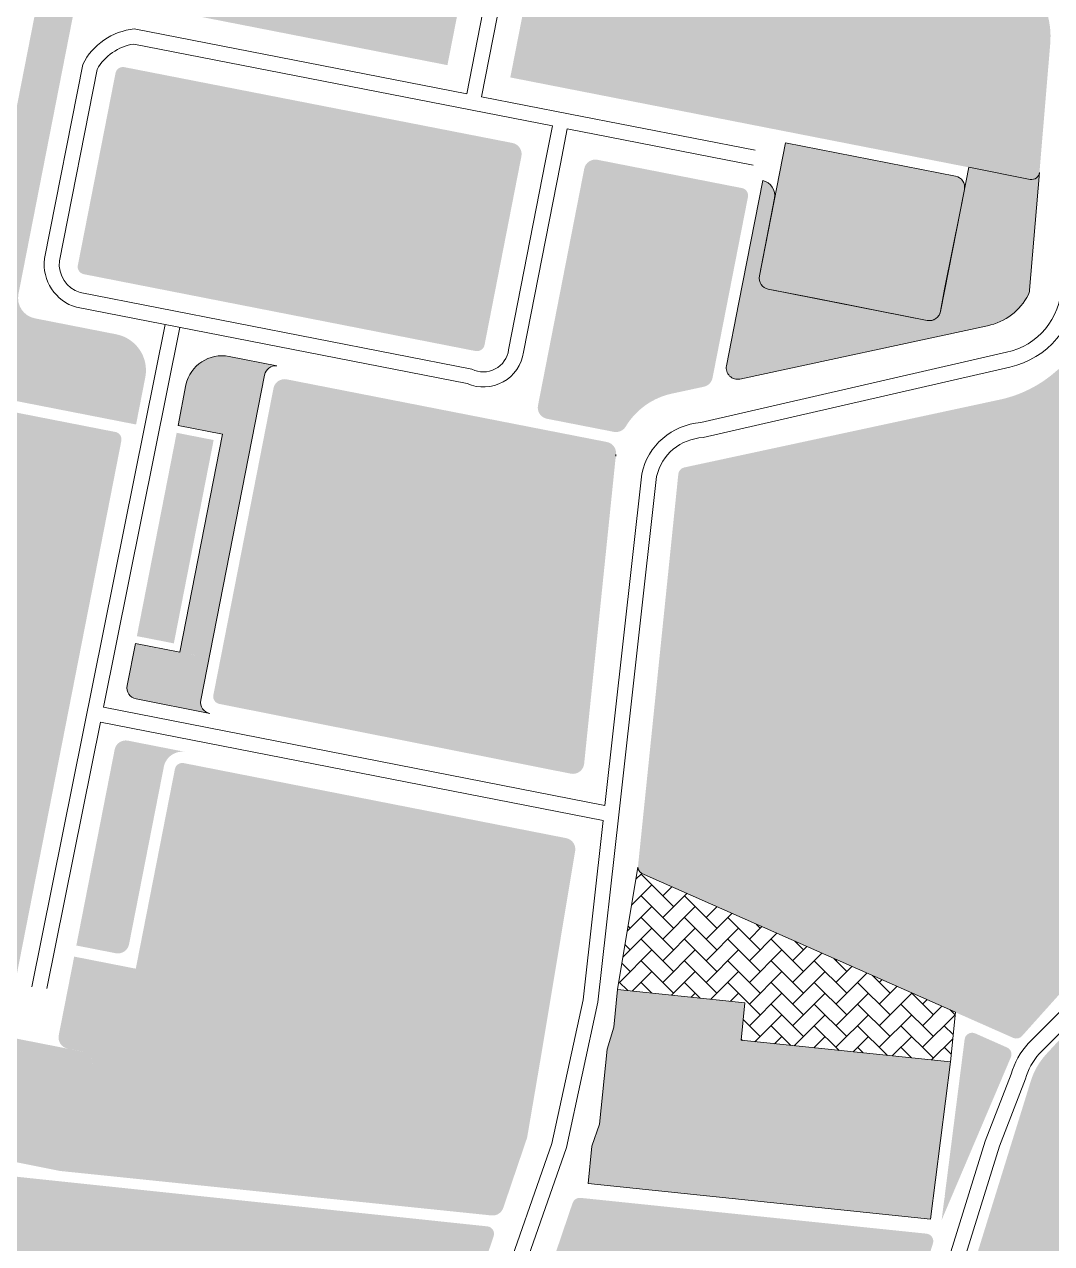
# Model space of a CAD drawing. Header units: millimetres. Extents: x 4297 to 8427, y -1478 to 1634.
# Drawn here: x 7196.4 to 7332.8, y 596 to 757.9 of the extents above; entities that cross this region are included whole.
import ezdxf

# ---------------------------------------------------------------- set-up
doc = ezdxf.new("R2010")
doc.units = ezdxf.units.MM
doc.header["$LTSCALE"] = 0.1
for name, color, linetype, lineweight in [('4_ RETINO PARCHEGGIO', 4, 'Continuous', 9), ('4_PIAZZA', 251, 'Continuous', 9), ('4_PISTACICL', 30, 'Continuous', 20), ('4_RETINO VERDE PUBBLICO', 3, 'Continuous', 9), ('4_VERDE SOCIALE', 96, 'Continuous', 9), ('4L - Strade', 10, 'Continuous', 20), ('_mu 1', 210, 'Continuous', 9), ('_mu 2', 1, 'Continuous', 9)]:
    doc.layers.add(name, color=color, linetype=linetype, lineweight=lineweight)
doc.layers.add('_mu 0.5', color=7, linetype='Continuous', lineweight=9, true_color=0xff5cff)

msp = doc.modelspace()

# ---------------------------------------------------------------- hatches: boundary and pattern name
at = {"layer": '4_ RETINO PARCHEGGIO', "ltscale": 5, "transparency": 33554687}
h = msp.add_hatch(color=256, dxfattribs=at)
h.dxf.hatch_style = 1
edge = h.paths.add_edge_path()
edge.add_line((7320.016909564017, 737.7145569459267), (7297.450203965056, 742.1386377631314))
edge.add_line((7297.450203965056, 742.1386377631314), (7293.987151326336, 724.4740216313937))
edge.add_arc((7295.459228119669, 724.1859419296876), 1.500000000001694, 168.9273729145679, 258.9187162037767)
edge.add_line((7295.170926007958, 722.7139086785727), (7316.269402076701, 718.5817090833085))
edge.add_arc((7316.557704188413, 720.0537423344203), 1.499999999998703, 258.9187162037541, 348.9187162038922)
edge.add_line((7318.029737439524, 719.7654402227128), (7321.200369076769, 735.9542748080181))
edge.add_arc((7319.728335825655, 736.2425769197281), 1.499999999999892, 348.9187162038161, 438.9081435200592)
h = msp.add_hatch(color=256, dxfattribs=at)
h.dxf.hatch_style = 1
h.paths.add_polyline_path([(7216.657026182688, 703.6586820829734), (7221.563944210357, 702.6983928195527), (7216.282353261457, 675.7103436672492), (7211.375435233848, 676.6706329306578)])
h = msp.add_hatch(color=256, dxfattribs=at)
h.dxf.hatch_style = 1
h.paths.add_polyline_path([(7271.765279297429, 608.9933861027145), (7271.250476622538, 604.0199588934425), (7316.681563061583, 599.3056046545108), (7319.333737729093, 620.1550313873728), (7291.562862837506, 623.0296126522964), (7292.077665512396, 628.0030398615673), (7275.168013000876, 629.7533689561941), (7274.65321032598, 624.7799417469249), (7273.79235029405, 621.8530210662076), (7272.762744944272, 611.9061666476653)])
h = msp.add_hatch(color=256, dxfattribs=at)
h.dxf.hatch_style = 1
edge = h.paths.add_edge_path()
edge.add_line((7173.822460025489, 627.4874135225376), (7204.098231723597, 621.5408504431219))
edge.add_arc((7203.953630843634, 620.0478365163581), 1.49999999999898, -11.099057532334825, 84.46806245758529, ccw=False)
edge.add_line((7205.42557458966, 619.7590777787742), (7202.898310899202, 606.8763854146395))
edge.add_arc((7201.418709623569, 607.1702118583363), 1.508493922383677, 259.8171593450299, 348.76805055467645, ccw=False)
edge.add_line((7201.152023015426, 605.6854788295041), (7170.82670896788, 611.769706595502))
edge.add_arc((7171.276960790603, 613.4780152645773), 1.766648016075278, 165.8741717556684, 255.2345792281194, ccw=False)
edge.add_line((7169.563732504028, 613.9091695882041), (7172.00197399206, 626.4734692234093))
edge.add_arc((7173.572166664639, 625.7955349315646), 1.710292353101947, 81.58480586420848, 156.6476169057325, ccw=False)
at = {"layer": '4_PIAZZA', "ltscale": 5}
h = msp.add_hatch(dxfattribs=at)
h.set_pattern_fill('AR-HBONE', color=256, scale=0.02)
h.set_pattern_definition([(45, (2775.228076161548, 24.36612097440775), (2.842170943040401e-16, 2.873681958742129), [6.096, -2.032]), (135, (2776.664916161547, 25.80296097440775), (2.842170943040401e-16, 2.873681958742129), [6.096, -2.032])])
edge = h.paths.add_edge_path()
edge.add_line((7277.877088498622, 646.0131801998649), (7275.168013000876, 629.7533689561941))
edge.add_line((7275.168013000876, 629.7533689561941), (7292.077665512396, 628.0030398615673))
edge.add_line((7292.077665512396, 628.0030398615673), (7291.562862837506, 623.0296126522964))
edge.add_line((7291.562862837506, 623.0296126522964), (7319.333737729093, 620.1550313873728))
edge.add_line((7319.333737729093, 620.1550313873728), (7320.015191849378, 626.7384518492527))
edge.add_line((7320.015191849378, 626.7384518492527), (7278.692890731442, 645.0223295008605))
edge.add_arc((7278.944236155694, 646.0605357157242), 1.068197859422103, 182.540878273208, 256.3907771499447, ccw=False)
at = {"layer": '4_RETINO VERDE PUBBLICO', "ltscale": 5, "transparency": 33554687}
h = msp.add_hatch(color=256, dxfattribs=at)
h.dxf.hatch_style = 1
h.paths.add_polyline_path([(7197.82973152067, 718.8532266523462, -0.4141604007634929), (7195.660462960672, 722.080691384695), (7202.92278427303, 759.1358787241172, -0.4142368887620713), (7204.683389199267, 760.3193603152222), (7199.309316308053, 761.3730511947012, 0.422996142121657), (7198.094873124753, 760.4992927916234), (7192.742783248207, 733.1908490443974), (7191.664995794413, 727.6915588149878), (7190.324620890832, 720.8649351490606), (7189.656638052038, 717.434751340441), (7188.36313664671, 710.7710138042188, 0.4137267835634291), (7189.547373845751, 709.0131451736694), (7211.268113963333, 704.7594436153814), (7212.507792394675, 711.0939937087476, 0.4091783772691996), (7208.649050137444, 716.7307455495741)])
at = {"layer": '4_RETINO VERDE PUBBLICO'}
h = msp.add_hatch(color=256, dxfattribs=at)
h.dxf.hatch_style = 1
edge = h.paths.add_edge_path()
edge.add_line((7306.456959208479, 720.5035053455839), (7301.550181648718, 721.4645123955924))
edge.add_line((7301.550181648718, 721.4645123955924), (7295.170926007958, 722.7139086785727))
edge.add_arc((7295.459228119667, 724.1859419296864), 1.500000000000139, 168.9273729086815, 258.91871620383563, ccw=False)
edge.add_line((7293.987151326365, 724.4740216315435), (7296.004005756324, 734.780074375523))
edge.add_arc((7294.041236698587, 735.1641806446661), 2.000000000000515, 348.927372908673, 438.9273729086565)
edge.add_line((7294.425342967731, 737.1269497024017), (7291.256453705262, 720.9340408867106))
edge.add_line((7291.256453705262, 720.9340408867106), (7289.616515138927, 712.554014489922))
edge.add_arc((7291.088591932228, 712.2659347880644), 1.499999999999537, 168.9273729086578, 282.1320484406749)
edge.add_line((7291.403840113121, 710.7994360378289), (7324.266347178239, 717.8637758950438))
edge.add_arc((7322.585023546811, 725.6851025629694), 8.000000000000247, 282.1320484406669, 332.5982227576854)
edge.add_arc((7328.355730761136, 722.6936249604253), 1.50000000000099, 332.5982227577381, 355.2323338191977)
edge.add_line((7329.85054064507, 722.5689517439902), (7331.157649888154, 738.2174731698866))
edge.add_arc((7330.137193007389, 738.3025834189687), 1.023999999999596, 258.9081435199618, 355.2323338194345, ccw=False)
edge.add_line((7329.940193335333, 737.297711721084), (7321.776921551626, 738.898077088796))
edge.add_line((7321.776921551626, 738.898077088796), (7320.623711646952, 733.0099366408092))
edge.add_line((7320.623711646952, 733.0099366408092), (7318.552153681126, 722.7171858159754))
edge.add_line((7318.552153681126, 722.7171858159754), (7318.039269874001, 719.8193001895698))
edge.add_arc((7316.55770418841, 720.0537423344229), 1.500000000001133, 258.9187162038747, 351.00810400797417, ccw=False)
edge.add_line((7316.269402076701, 718.5817090833085), (7306.456959208479, 720.5035053455839))
at = {"layer": '4_RETINO VERDE PUBBLICO', "ltscale": 5, "transparency": 33554687}
h = msp.add_hatch(color=256, dxfattribs=at)
h.dxf.hatch_style = 1
h.paths.add_polyline_path([(7267.189286840703, 720.5024935233182), (7267.189281936569, 720.5024684212557), (7264.606557582032, 707.2826593195459, 0.4141160759077895), (7265.790621299469, 705.5229731875321), (7274.673558508041, 703.7844639873219, 0.3151044275985081), (7276.245872592439, 704.481420045046, -0.2068800756045595), (7282.382630600523, 708.8601777276256), (7286.617112896334, 709.7704497892702, 0.299992140842659), (7287.773941508744, 710.9488688376493), (7288.815336572891, 716.2703597191963)])
h = msp.add_hatch(color=256, dxfattribs=at)
h.dxf.hatch_style = 1
h.paths.add_polyline_path([(7226.639306464308, 702.7213129819862), (7222.737068793737, 703.486099394784), (7217.071679014372, 674.53690220901), (7220.966166476122, 673.7747467226217)])
h.paths.add_polyline_path([(7220.965639282467, 673.7720567755908), (7211.183377381117, 675.6892493251388), (7210.089108543797, 670.0977180129177, 0.4134209708597211), (7211.269113568415, 668.3383410208686), (7219.560243224049, 666.6924431563119), (7221.073442947009, 666.3920531858117, -0.4183678066368294), (7219.864552770222, 668.153862121807)])
h.paths.add_polyline_path([(7228.325955170486, 711.327250545898, -0.3883641935243461), (7229.952054290809, 712.5463145815655), (7228.626405963687, 712.8074835852243), (7223.607285871237, 713.796311894338, 0.4090215898591728), (7217.905402225143, 710.0376755189808), (7216.847599869206, 704.6403565652396), (7226.639306464308, 702.7213129819862)])
h = msp.add_hatch(color=256, dxfattribs=at)
h.dxf.hatch_style = 1
edge = h.paths.add_edge_path()
edge.add_line((7284.015682759549, 699.0578779050627), (7325.899399337264, 708.0614760724809))
edge.add_arc((7322.431669347452, 724.1929623250655), 16.49999999998696, 282.1320484406459, 311.7166998367514)
edge.add_arc((7335.407904311742, 709.6372992982195), 3.000000000001533, 30.132048440683093, 131.7166998367227, ccw=False)
edge.add_line((7338.00251660616, 711.1432830437021), (7363.238029765159, 667.6658066799955))
edge.add_arc((7358.481240558727, 664.904836479946), 5.499999999998773, -41.86795155935249, 30.13204844067201, ccw=False)
edge.add_line((7362.577007962226, 661.2340478213031), (7328.838806705548, 623.589868924079))
edge.add_arc((7328.094121723095, 624.2572850438327), 0.9999999999995197, 246.132048440505, 318.13204844060635, ccw=False)
edge.add_line((7327.689491588355, 623.3428046153598), (7278.472232249198, 645.1199642545647))
edge.add_arc((7278.876862383941, 646.0344446830411), 1.000000000004071, 174.1320484407229, 246.13204844044378, ccw=False)
edge.add_line((7277.882102225341, 646.1366808159501), (7283.231088054884, 698.1824482044811))
edge.add_arc((7284.225848213478, 698.0802120715732), 0.9999999999986016, 102.13204844067297, 174.1320484407493, ccw=False)
h = msp.add_hatch(color=256, dxfattribs=at)
h.dxf.hatch_style = 1
h.paths.add_polyline_path([(7260.792782897859, 661.0634549441459, -0.3915039948432382), (7259.691856955064, 660.2550620490598), (7268.950680940793, 658.4170641815361, 0.4418869611225504), (7270.73489156238, 659.7350001952055), (7274.928980906191, 700.5435955721059, -0.006100097839036951), (7274.955489999317, 700.773869827927, 0.3948805440573848), (7273.755639520464, 702.4356551362896), (7267.602549710591, 703.6398968181803, -0.4142512107951588), (7268.786480569311, 701.8795314745753)])
h = msp.add_hatch(color=256, dxfattribs=at)
h.dxf.hatch_style = 1
h.paths.add_polyline_path([(7203.339442944313, 635.6080521669571), (7208.574560524155, 634.580999496009, 0.4142695740878855), (7210.335329708365, 635.7644488716459), (7214.951047676207, 659.315636797375, -0.4142695740878837), (7217.885662983223, 661.2880524234366), (7210.189690741988, 662.7978883966226, 0.4143501199660756), (7208.428842283414, 661.6140342374871)])
h = msp.add_hatch(color=256, dxfattribs=at)
h.dxf.hatch_style = 1
h.paths.add_polyline_path([(7338.789637114914, 628.2828547178079, -0.184743146720652), (7338.917294623686, 628.6165627776846), (7332.002153498633, 621.1261838253415, 0.1078440644439282), (7330.003827216122, 617.602411390123), (7326.909206512678, 607.6343029275105), (7341.444933815531, 607.6345544662448, -0.392881407225903), (7338.789637114914, 610.2828547178102)])
h = msp.add_hatch(color=256, dxfattribs=at)
h.dxf.hatch_style = 1
h.paths.add_polyline_path([(7327.361384537836, 620.7701495179703, 0.4099449894443923), (7326.845725967686, 622.0758698979549), (7322.624139852586, 623.9437950119001, 0.5019557962507684), (7321.227503532714, 623.1555038407104), (7318.583490037379, 602.3702341799288), (7318.647819608791, 602.335268662268), (7318.576167444081, 602.2525885788197), (7318.61749039508, 602.2048376826139), (7318.554455038284, 602.1419825893576), (7318.17547484765, 599.1627219039179)])
at = {"layer": '4_VERDE SOCIALE', "ltscale": 5, "transparency": 33554687}
h = msp.add_hatch(color=256, dxfattribs=at)
h.dxf.hatch_style = 1
h.paths.add_polyline_path([(7302.048075089598, 546.9401585054019), (7309.259075089724, 571.0531585062287), (7317.030022883396, 596.0919164416418, 0.4659287461743901), (7316.170947822687, 597.3595258887273), (7270.251321820619, 602.1126961476125, 0.3500097569056223), (7269.201417131457, 601.4394088527006), (7251.893474636262, 550.4445443126189), (7248.956667157418, 531.8391401299342, 0.5747369514578767), (7250.295957766167, 530.7470433212268), (7282.627075089508, 526.8691585058725), (7288.25207508951, 526.1861585056782), (7290.619075089594, 526.0221585058054), (7292.853075089762, 525.9201585058496), (7294.002075089505, 525.9201585058496), (7295.244075089592, 526.2681585060792), (7295.6580750897, 526.6821585059553), (7296.044575089606, 527.4966585058172), (7296.431075089512, 528.3111585056791)])
h.paths.add_polyline_path([(7263.774096316886, 552.1532317526085), (7267.630874080199, 563.5165616028258), (7276.3901075064, 560.5436287436053), (7282.175274151335, 577.5886235189154), (7273.416040725159, 580.5615563781267), (7277.272818488454, 591.9248862282889), (7306.154615191034, 582.1222427465851), (7302.297837427727, 570.7589128963842), (7293.538604001554, 573.7318457555912), (7287.7534373566, 556.6868509803103), (7296.512670782795, 553.7139181210949), (7292.655893019476, 542.3505882708594)], flags=16)
at = {"layer": '_mu 0.5', "ltscale": 5, "transparency": 33554687}
h = msp.add_hatch(color=256, dxfattribs=at)
h.dxf.hatch_style = 1
edge = h.paths.add_edge_path()
edge.add_line((7574.790196770813, 647.5484676231414), (7613.20029486563, 647.5484676231391))
edge.add_arc((7615.199368992362, 637.4995451798941), 10.24583523362166, 35.60730459733759, 101.25120209309449, ccw=False)
edge.add_line((7623.52950496181, 643.4649432692967), (7632.786858786068, 629.8638043302828))
edge.add_line((7632.786858786068, 629.8638043302828), (7612.042433426318, 629.8638043289926))
edge.add_arc((7612.042433426319, 619.3638043289914), 10.50000000000125, 90.00000000000496, 141.6686708644056)
edge.add_line((7603.805841144389, 625.8759888765351), (7598.821814620446, 620.2791060598289))
edge.add_arc((7592.879058703356, 624.8785188814687), 7.514715310241106, 270.0257305010351, 322.2618187034294, ccw=False)
edge.add_line((7592.882433426333, 617.3638043289911), (7588.8541721601, 617.2647367447031))
edge.add_line((7588.8541721601, 617.2647367447031), (7583.841798689328, 617.1414667533896))
edge.add_line((7583.841798689328, 617.1414667533896), (7575.35613814105, 616.9327777344694))
edge.add_line((7575.35613814105, 616.9327777344694), (7574.790196770811, 616.9327777344694))
edge.add_line((7574.790196770811, 616.9327777344694), (7574.790196770811, 647.5484676231414))
h.paths.add_polyline_path([(7575.732283066797, 608.436756861233), (7629.000848353814, 608.9528510825163), (7630.483017358462, 592.7267263080249), (7630.40401735746, 589.0237263001464), (7629.928017357443, 585.894726308916), (7628.03179514351, 580.8111265929915), (7625.324151766005, 575.537764996685), (7575.732283066799, 575.537764996685)])
h.paths.add_polyline_path([(7326.909206512677, 607.6343029275105), (7375.522167490613, 607.6351441680223), (7375.519903958036, 575.5377649979765), (7316.946049682358, 575.5418956725294)])
at = {"layer": '_mu 1', "ltscale": 5, "transparency": 33554687}
h = msp.add_hatch(color=256, dxfattribs=at)
h.dxf.hatch_style = 1
h.paths.add_polyline_path([(7265.185486790459, 621.9461787814199), (7203.05622708078, 634.1350150066856), (7201.005627748853, 623.6826456336571, 0.4140798656899579), (7202.188944419579, 621.9226151086006), (7204.242389581216, 621.5197802623846, -0.4142135623730957), (7205.42557458966, 619.7590777787757), (7202.899511662983, 606.8825062917222, -0.3670599882647442), (7201.37683136444, 605.6622993524925), (7258.433828673891, 599.7792822702634, 0.3492482425265608), (7260.004635384546, 600.7896269092564), (7263.165322531302, 610.1020459300208)])
edge = h.paths.add_edge_path()
edge.add_line((7179.047641347796, 567.9286473901917), (7203.097245209235, 565.3926527843029))
edge.add_line((7203.097245209235, 565.3926527843029), (7217.722015688881, 563.8504927028966))
edge.add_line((7217.722015688881, 563.8504927028966), (7228.057024423401, 562.7606815545066))
edge.add_line((7228.057024423401, 562.7606815545066), (7252.332101812123, 560.2009111038157))
edge.add_arc((7252.227234731055, 559.2064248568989), 0.9999999999990963, -18.74749997382048, 83.98049141155008, ccw=False)
edge.add_line((7253.174178885238, 558.885026709956), (7250.431823272665, 550.8051493344234))
edge.add_line((7250.431823272665, 550.8051493344234), (7247.426338743821, 531.7646589969745))
edge.add_arc((7246.438568517451, 531.920575576894), 0.9999999999986281, 265.87715724085183, 351.0300412587749, ccw=False)
edge.add_line((7246.366673417766, 530.9231633779309), (7237.252075089505, 531.5801585059976))
edge.add_line((7237.252075089505, 531.5801585059977), (7222.308388040185, 533.4289033303904))
edge.add_line((7222.308388040185, 533.4289033303904), (7214.00907508971, 534.3191585060173))
edge.add_line((7214.00907508971, 534.3191585060173), (7205.673085569117, 535.1606451993028))
edge.add_line((7205.673085569117, 535.1606451993028), (7197.337096048524, 536.0021318925884))
edge.add_line((7197.337096048524, 536.0021318925884), (7185.392398207867, 537.2079040763707))
edge.add_line((7185.392398207867, 537.2079040763707), (7173.44770036721, 538.413676260153))
edge.add_arc((7173.548136164141, 539.4086198016126), 0.9999999999987395, 168.9113421386564, 264.2357338538183, ccw=False)
edge.add_line((7172.566805408179, 539.6009475099642), (7177.961443510764, 567.1264888516255))
edge.add_arc((7178.942774266727, 566.9341611432756), 0.999999999998549, 83.98049141144298, 168.9113421387459, ccw=False)
edge = h.paths.add_edge_path()
edge.add_line((7184.627176582909, 606.0537502196095), (7208.676780444347, 603.5177556137206))
edge.add_line((7208.676780444347, 603.5177556137206), (7221.254026618954, 602.191503895002))
edge.add_line((7221.254026618954, 602.191503895002), (7233.636559658514, 600.8857843839247))
edge.add_line((7233.636559658514, 600.8857843839247), (7257.880876654998, 598.3292575703946))
edge.add_arc((7257.77600957393, 597.3347713234779), 0.9999999999990963, -18.74749997382048, 83.98049141155008, ccw=False)
edge.add_line((7258.722953728113, 597.013373176535), (7249.497098899505, 569.8309846643278))
edge.add_arc((7248.55015474532, 570.1523828112705), 1.000000000000874, 263.9804914115569, 341.2525000262253, ccw=False)
edge.add_line((7248.445287664253, 569.1578965643527), (7237.407221426575, 570.3218440702123))
edge.add_line((7237.407221426575, 570.3218440702123), (7233.42935971323, 570.7413036133349))
edge.add_line((7233.42935971323, 570.7413036133349), (7227.844072751327, 571.3302637349284))
edge.add_line((7227.844072751327, 571.3302637349284), (7202.884293537159, 573.9622349647249))
edge.add_line((7202.884293537159, 573.9622349647249), (7179.011121307397, 576.4796251200452))
edge.add_arc((7179.115988388466, 577.4741113669623), 0.999999999999644, 168.9113421386729, 263.980491411501, ccw=False)
edge.add_line((7178.134657632502, 577.6664390753137), (7183.540978745877, 605.2515916810432))
edge.add_arc((7184.522309501839, 605.0592639726933), 0.999999999998549, 83.98049141144372, 168.9113421387459, ccw=False)
at = {"layer": '_mu 2', "ltscale": 5, "transparency": 33554687}
h = msp.add_hatch(color=256, dxfattribs=at)
h.dxf.hatch_style = 1
edge = h.paths.add_edge_path()
edge.add_line((7209.714151603059, 752.1897195832206), (7261.224805829889, 742.1261989857416))
edge.add_arc((7260.937191713849, 740.6540311555488), 1.500000000000106, -11.054506245047321, 78.94549375492971, ccw=False)
edge.add_line((7262.409359544042, 740.3664170395089), (7257.513598961779, 715.3072115569411))
edge.add_arc((7256.517286290178, 715.5094889518164), 1.016639112010989, 257.9540664691018, 348.52345525241356, ccw=False)
edge.add_line((7256.305117981054, 714.5152356175631), (7204.324601058714, 724.7125196414326))
edge.add_arc((7204.517106883768, 725.6938154721169), 0.9999999999991488, 163.3426877541067, 258.90094246774777, ccw=False)
edge.add_line((7203.559070559165, 725.9804622944247), (7208.54107810307, 751.4006020714431))
edge.add_arc((7209.522408859032, 751.2082743630943), 0.9999999999983304, 78.94549375492682, 168.9113421388098, ccw=False)
edge = h.paths.add_edge_path()
edge.add_line((7211.827315353451, 788.9778502320083), (7256.505143297957, 780.2190526282226))
edge.add_arc((7256.216560365016, 778.7470744046018), 1.49999999999967, -11.091856479994476, 78.90778562731418, ccw=False)
edge.add_line((7257.688540391214, 778.4585006662392), (7252.590650556898, 752.4547760915094))
edge.add_line((7252.590650556898, 752.4547760915094), (7199.597808422491, 762.8450472252816))
edge.add_arc((7199.815521330704, 763.8645007587709), 1.042441565434827, 171.5903244413964, 257.9450890926181, ccw=False)
edge.add_line((7198.78428846208, 764.0169579265821), (7202.439173986954, 782.6656051019532))
edge.add_arc((7210.289820161431, 781.1269833509577), 8.00000014059111, 78.91956348653179, 168.9113417216207, ccw=False)
edge = h.paths.add_edge_path()
edge.add_line((7323.745524087644, 767.0439731519117), (7267.791519268517, 778.0129878267553))
edge.add_arc((7267.502980584247, 776.5410009288254), 1.499999999999198, 78.90950797253561, 168.9081435200566)
edge.add_line((7266.031000558049, 776.8295746671866), (7260.933717245675, 750.8255603752071))
edge.add_line((7260.933717245675, 750.8255603752071), (7329.940193335333, 737.2977117210843))
edge.add_arc((7330.137193007388, 738.3025834189699), 1.024000000000719, 258.9081435200227, 355.2135246422)
edge.add_line((7331.157621892999, 738.2171381767804), (7332.59129907572, 755.3318084729005))
edge.add_arc((7321.62840909409, 756.2484631308295), 11.00114596354499, 355.2203700142634, 438.9044967653305)
edge = h.paths.add_edge_path()
edge.add_line((7272.506709240972, 739.8934874868409), (7291.610563665301, 736.1522661981475))
edge.add_arc((7291.492952288819, 735.1592979717385), 0.9999091631422259, -11.075032067567918, 83.24511525877148, ccw=False)
edge.add_line((7292.474239610285, 734.9672210932073), (7288.815336572891, 716.2703597191963))
edge.add_line((7288.815336572891, 716.2703597191963), (7267.189286840703, 720.5024935233182))
edge.add_line((7267.189286840703, 720.5024935233182), (7270.746263468371, 738.7090636183435))
edge.add_arc((7272.218431298564, 738.4214495023037), 1.500000000000198, 78.9196569412386, 168.945493754957, ccw=False)
h = msp.add_hatch(color=256, dxfattribs=at)
h.dxf.hatch_style = 1
h.paths.add_polyline_path([(7268.786517625973, 701.879720687075, 0.414213558240663), (7267.602549701989, 703.6398968198639), (7231.256922209781, 710.7532205211327, 0.4137890542614328), (7229.503034940622, 709.5626696219416), (7225.568456467968, 689.4582316594796), (7221.513284585023, 668.7744702968262, 0.390183256534245), (7222.317153673421, 667.6744303227078), (7259.691856950684, 660.255062049929, 0.3915040213564533), (7260.792782914403, 661.0634550296585)])
edge = h.paths.add_edge_path()
edge.add_line((7217.596702277984, 659.816148300405), (7244.091639649383, 654.6182333006199))
edge.add_line((7244.091639649383, 654.6182333006199), (7268.349503169735, 649.8591991165541))
edge.add_arc((7268.060730119469, 648.3872581783878), 1.500000000003318, -5.867951559261826, 78.90038534241779, ccw=False)
edge.add_line((7269.552870357365, 648.2339039790251), (7265.185488822782, 621.9461783827086))
edge.add_line((7265.185488822782, 621.9461783827086), (7211.230232368972, 632.5314020013633))
edge.add_line((7211.230232368972, 632.5314020013633), (7216.423043810154, 659.0271452348483))
edge.add_arc((7217.404374594261, 658.8348175078075), 1.000000031212188, 78.9113439271054, 168.9113413979732, ccw=False)
edge = h.paths.add_edge_path()
edge.add_line((7189.26643660787, 707.5396696153608), (7208.452084027083, 703.7824303186293))
edge.add_arc((7208.335129479649, 702.7892930497592), 1.000000000492131, -11.072760291150473, 83.2836267772933, ccw=False)
edge.add_line((7209.316513562518, 702.5972376335949), (7205.657520609945, 683.9003937074907))
edge.add_line((7205.657520609945, 683.9003937074907), (7201.809415905887, 664.2658671453026))
edge.add_line((7201.809415905887, 664.2658671453026), (7197.962861675505, 644.6392517027202))
edge.add_line((7197.962861675505, 644.6392517027202), (7194.403920464869, 626.4801497271941))
edge.add_arc((7192.89104428595, 626.8311643842828), 1.553063302712522, 259.6977697959769, 346.93746481572674, ccw=False)
edge.add_line((7192.61329364954, 625.3031394479005), (7173.47899695162, 629.0609509210335))
edge.add_arc((7173.634884925069, 629.9874992088575), 0.9395705348379312, 176.5139293333534, 260.44966111843166, ccw=False)
edge.add_line((7172.697052961587, 630.0446306206013), (7176.355364671811, 648.8781049700054))
edge.add_line((7176.355364671811, 648.8781049700054), (7180.205481172917, 668.5040215837093))
edge.add_line((7180.205481172917, 668.5040215837093), (7184.046141609721, 688.1296566545824))
edge.add_line((7184.046141609721, 688.1296566545824), (7187.50564352401, 706.3534622768357))
edge.add_arc((7188.97815866546, 706.0676316308239), 1.499999999999223, 78.9196569412021, 169.0148970109094, ccw=False)

# ---------------------------------------------------------------- linework, layer by layer
at = {"layer": '4_ RETINO PARCHEGGIO', "ltscale": 5}
msp.add_lwpolyline([(7297.444275434461, 742.1398000195524), (7320.016909564018, 737.7145569459265, -0.4141595163637001), (7321.200369076769, 735.9542748080185), (7318.029737439524, 719.7654402227128, -0.4142135623731822), (7316.269402076701, 718.5817090833085), (7295.170926007958, 722.7139086785725, -0.4141693104136143), (7293.987151326365, 724.4740216315435), (7297.450203965056, 742.1386377631314)], format="xyb", dxfattribs=at)
msp.add_lwpolyline([(7271.765279297429, 608.9933861027145), (7271.250476622538, 604.0199588934425), (7316.681563061583, 599.3056046545108), (7319.333737729093, 620.1550313873728), (7291.562862837506, 623.0296126522964), (7292.077665512396, 628.0030398615673), (7275.168013000876, 629.7533689561941), (7274.65321032598, 624.7799417469249), (7273.79235029405, 621.8530210662076), (7272.762744944272, 611.9061666476653), (7271.765279297429, 608.9933861027145)], dxfattribs=at)
at = {"layer": '4_PIAZZA', "ltscale": 5}
msp.add_lwpolyline([(7277.877088498622, 646.0131801998649), (7275.168013000876, 629.7533689561941), (7292.077665512396, 628.0030398615673), (7291.562862837506, 623.0296126522964), (7319.333737729093, 620.1550313873728), (7320.015191849378, 626.7384518492527), (7278.692890731442, 645.0223295008605, -0.3338672161138811), (7277.877088498622, 646.0131801998649)], format="xyb", dxfattribs=at)
at = {"layer": '4_PISTACICL'}
for points in [[(7054.633407884273, 543.6215389771653), (7236.331917245023, 523.9553096573726), (7281.524493753908, 519.0638684655717), (7290.829540375636, 518.0867379884701, 0.2764612249446981), (7301.675012473303, 530.7295528296283), (7306.185394696144, 545.6884117270438), (7317.524464384422, 582.2127833219423), (7325.83392247388, 608.9784478213344), (7329.298243507629, 617.9016803454792, -0.1129694760891347), (7331.126015973706, 621.2455411718779), (7340.778183082238, 630.9189658949875), (7366.312126679237, 658.6818299232901, 0.2827379449538814), (7367.209456337674, 669.7878002261833), (7341.894435047788, 713.4022586619233)], [(7054.848621950004, 545.6099259882653), (7236.547131310754, 525.9436966684726), (7281.736537888734, 521.0525985757336), (7290.786767993684, 520.1022265873031, 0.2727297887671009), (7299.666228973032, 530.9953829555541), (7304.272902632895, 546.2735961667041), (7315.61439414951, 582.805768732982), (7323.944409194103, 609.6376494113744), (7327.401201039654, 618.5414886124528, -0.1120583304323632), (7329.670701061747, 622.6185645774045), (7339.333665661934, 632.3028105722086), (7364.760278009708, 659.9489741438462, 0.2777829808975134), (7365.45043131209, 668.8342626818774), (7340.164693518175, 712.398269498269)]]:
    msp.add_lwpolyline(points, format="xyb", dxfattribs=at)
at = {"layer": '4_RETINO VERDE PUBBLICO'}
msp.add_lwpolyline([(7306.456959208479, 720.5035053455839), (7301.550181648718, 721.4645123955924), (7295.170926007958, 722.7139086785727, -0.4141693104142152), (7293.987151326365, 724.4740216315435), (7296.004005756324, 734.780074375523, 0.4142135623730105), (7294.425342967731, 737.1269497024017), (7291.256453705262, 720.9340408867106), (7289.616515138927, 712.554014489922, 0.5384708392958405), (7291.403840113121, 710.7994360378289), (7324.266347178239, 717.8637758950438, 0.22382966902891), (7329.687432425982, 722.0032839752238, 0.09908228384965215), (7329.85054064507, 722.5689517439902), (7331.157649888154, 738.2174731698866, -0.4469247052727777), (7329.940193335333, 737.297711721084), (7321.776921551626, 738.898077088796), (7320.623711646952, 733.0099366408092), (7318.552153681126, 722.7171858159754), (7318.039269874001, 719.8193001895698, -0.4249351951063666), (7316.269402076701, 718.5817090833085)], format="xyb", close=True, dxfattribs=at)
at = {"layer": '4_RETINO VERDE PUBBLICO', "ltscale": 5}
msp.add_lwpolyline([(7221.073442947009, 666.3920531858116), (7211.269113568415, 668.3383410208686, -0.4134209708598027), (7210.089108543797, 670.0977180129177), (7211.183377381117, 675.6892493251388), (7217.071679014372, 674.53690220901), (7222.737068793737, 703.486099394784), (7216.847599869206, 704.6403565652396), (7217.888841862677, 710.0376755189808, -0.4068659800973091), (7223.607285871237, 713.796311894338), (7229.952054290809, 712.5463145815655, 0.3913571639223498), (7228.32961776338, 711.3223953851052), (7219.864552770222, 668.153862121807, 0.418367806636432), (7221.073442947009, 666.3920531858116), (7221.073442947009, 666.3920531858116)], format="xyb", dxfattribs=at)
at = {"layer": '4L - Strade'}
for p, q in [((7261.817396823335, 782.7308493596778), (7255.159347318379, 748.651276256742)), ((7263.780287263592, 782.3473638716242), (7257.122237758636, 748.2677907686884)), ((7268.870645635639, 745.972530760202), (7293.430152095245, 741.174393678631)), ((7268.487160026495, 744.0096403436067), (7293.162138488967, 739.1889453295954))]:
    msp.add_line(p, q, dxfattribs=at)
for points in [[(7339.920891576096, 760.741990452631), (7336.074281005914, 722.9859935506487, -0.3439578452618753), (7327.207252163991, 712.3885230389875), (7286.513795084966, 703.021567229465, 0.3362947159709961), (7280.344084266764, 697.8710183286694), (7275.338313781311, 652.969486908346), (7272.562963348098, 628.0747209494565), (7268.373832649664, 608.7837401993909), (7254.605729375878, 569.3319536195588, -0.3128060796375571), (7246.961908759105, 564.4113574339625), (7181.415261264332, 570.8728517824876, 0.1363844706507145), (7172.865581370131, 569.1346451595015), (7166.984827109746, 565.7435186402772, -0.1199294433176218), (7155.001543293835, 565.6892973274461), (7099.728960507437, 571.6095970642576), (7077.331800768315, 573.964868623734), (7058.754886632771, 575.9184054996481)], [(7337.931191159375, 760.9447026912808), (7334.077415076325, 723.1183734599244, -0.3463251921227409), (7326.773684623525, 714.3410235479472), (7286.228925286818, 705.0082954811934, 0.3340879527298377), (7278.368348844487, 698.1998095103868), (7273.461802745594, 654.1883162817381)], [(7255.159347318379, 748.651276256742), (7211.024464560857, 757.2738089805919, 0.251561994463653), (7204.182655903735, 752.5624094685251), (7199.123842734932, 726.7751779946941, 0.3694168059726722), (7203.362230361686, 720.3154618584738), (7255.206163202575, 710.1868293681724, 0.4967396478226491), (7262.677694025365, 714.3592624154652), (7267.577860406861, 739.3553444153193), (7268.487160026495, 744.0096403436067)], [(7266.524269707328, 744.3931258079983), (7210.960607096166, 755.2484735326967, 0.2300472960837363), (7206.087170391476, 751.8813502140134), (7201.100583817528, 726.4622928272568, 0.3593413120115766), (7203.842573415046, 722.2594294541638), (7255.83178254617, 712.1024146619668, 0.5194566608305062), (7260.703419791595, 714.6846805606151), (7265.6152176954, 739.7400957468939), (7266.524269707329, 744.3931258080032)], [(7273.239452536928, 652.1938451189613), (7270.58667828931, 628.3985819169047), (7266.445292055219, 609.3274648113238), (7252.737465198766, 570.0483971823246, -0.3076707200733749), (7247.089921446843, 566.4084323657078), (7181.584660770744, 572.8658468611025, 0.1375185665593512), (7171.909743317698, 570.8921621960685), (7166.234864597774, 567.6197534422876, -0.1182896382614551), (7155.344103422695, 567.6640454215342), (7101.573010794445, 573.4235190970332)]]:
    msp.add_lwpolyline(points, format="xyb", dxfattribs=at)
for points in [[(7268.870645635639, 745.972530760202), (7257.122237758636, 748.2677907686885)], [(7197.427002399791, 630.1073170826301), (7215.133458880223, 718.0157434326065)], [(7206.943394734354, 667.2250349397488), (7217.096382592248, 717.6322514443228)], [(7273.461802745594, 654.1883162817381), (7206.943394734354, 667.2250349397488)], [(7199.4276627803, 629.911178851192), (7206.548481689363, 665.2643837858276)], [(7273.239452536928, 652.1938451189613), (7206.548481689363, 665.2643837858276)]]:
    msp.add_lwpolyline(points, dxfattribs=at)
msp.add_arc((7284.379202412842, 699.5723523094639), 9.5, 172.7340263380025, 174.1320484406611, dxfattribs=at)

doc.saveas('drawing.dxf')
